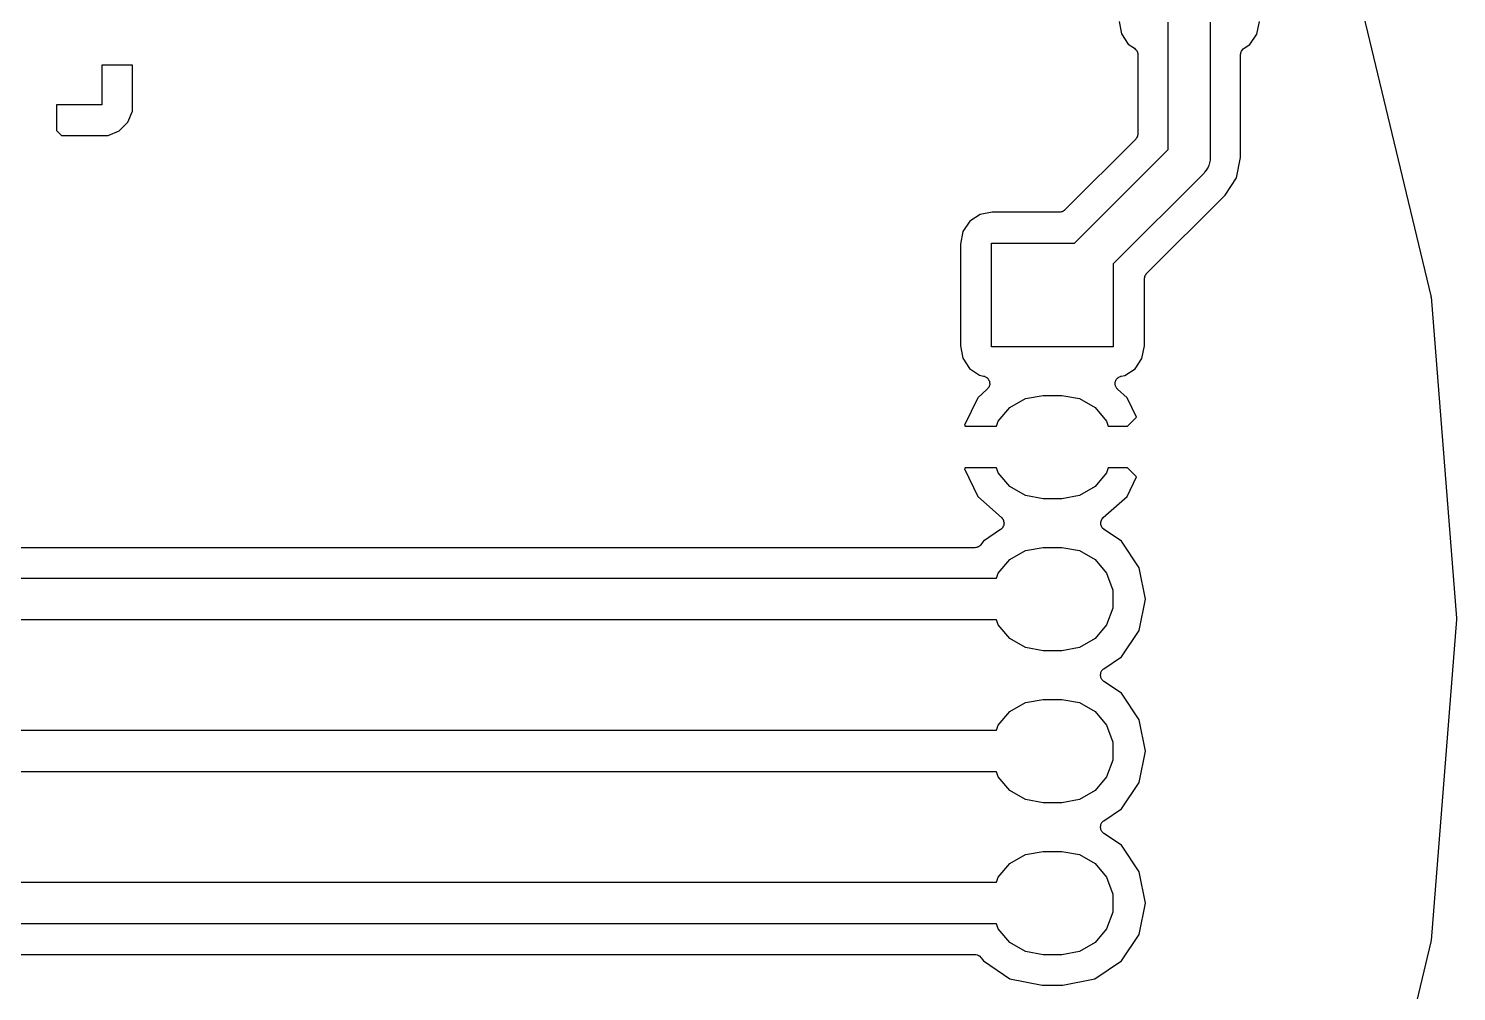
# Model space of a CAD drawing. Extents: x 1.5 to 87.9, y 2 to 70.8.
# Drawn here: x 64.05 to 87.9, y 30.17 to 46.26 of the extents above; entities that cross this region are included whole.
import ezdxf

# ---------------------------------------------------------------- set-up
doc = ezdxf.new("R2010")
doc.units = 0
doc.header["$MEASUREMENT"] = 0
doc.layers.add('BLACK', color=7, linetype='CONTINUOUS')

msp = doc.modelspace()

# ---------------------------------------------------------------- linework, layer by layer
at = {"layer": 'Black'}
for p, q in [((86.219, 47.0311), (87.4759, 41.7956)), ((82.2686, 46.3776), (82.3084, 46.1721)), ((83.089, 44.2394), (83.089, 46.3654)), ((83.789, 46.3654), (83.789, 44.0944)), ((84.5669, 46.1657), (84.6094, 46.378)), ((82.3084, 46.1721), (82.4205, 46.0015)), ((84.4529, 45.9969), (84.5669, 46.1657)), ((82.4205, 46.0015), (82.5251, 45.9309)), ((82.5251, 45.9309), (82.5377, 45.9186)), ((82.5377, 45.9186), (82.5513, 45.9073)), ((82.5513, 45.9073), (82.5535, 45.9034)), ((82.5535, 45.9034), (82.5568, 45.9003)), ((82.5568, 45.9003), (82.5645, 45.8844)), ((82.5645, 45.8844), (82.5733, 45.8691)), ((82.5733, 45.8691), (82.5741, 45.8647)), ((82.5741, 45.8647), (82.5761, 45.8606)), ((82.5761, 45.8606), (82.5779, 45.843)), ((82.5779, 45.843), (82.581, 45.8256)), ((82.581, 45.8256), (82.581, 44.5024)), ((84.297, 45.8259), (84.3002, 45.8441)), ((84.297, 44.1069), (84.297, 45.8259)), ((84.3002, 45.8441), (84.3024, 45.8624)), ((84.3024, 45.8624), (84.304, 45.8657)), ((84.304, 45.8657), (84.3047, 45.8694)), ((84.3047, 45.8694), (84.3139, 45.8854)), ((84.3139, 45.8854), (84.3222, 45.9018)), ((84.3222, 45.9018), (84.3249, 45.9044)), ((84.3249, 45.9044), (84.3267, 45.9076)), ((84.3267, 45.9076), (84.3408, 45.9194)), ((84.3408, 45.9194), (84.3543, 45.9321)), ((84.3543, 45.9321), (84.4529, 45.9969)), ((65.278, 45.6494), (65.278, 44.9834)), ((65.786, 45.6494), (65.278, 45.6494)), ((65.786, 44.8824), (65.786, 45.6494)), ((65.278, 44.9834), (64.516, 44.9834)), ((64.516, 44.9834), (64.516, 44.5598)), ((65.7087, 44.6956), (65.786, 44.8824)), ((65.5658, 44.5527), (65.7087, 44.6956)), ((64.516, 44.5598), (64.6004, 44.4754)), ((64.6004, 44.4754), (65.379, 44.4754)), ((65.379, 44.4754), (65.5658, 44.5527)), ((82.5438, 44.4126), (81.3608, 43.2296)), ((82.547, 44.4172), (82.5438, 44.4126)), ((82.5513, 44.4208), (82.547, 44.4172)), ((82.5596, 44.4351), (82.5513, 44.4208)), ((82.5691, 44.4487), (82.5596, 44.4351)), ((82.5705, 44.4541), (82.5691, 44.4487)), ((82.5733, 44.459), (82.5705, 44.4541)), ((82.5762, 44.4753), (82.5733, 44.459)), ((82.5805, 44.4913), (82.5762, 44.4753)), ((82.581, 44.5024), (82.58, 44.4969)), ((82.58, 44.4969), (82.5805, 44.4913)), ((81.5216, 42.672), (83.089, 44.2394)), ((83.73, 43.909), (83.7071, 43.8694)), ((83.7562, 43.9465), (83.73, 43.909)), ((83.7602, 43.9614), (83.7562, 43.9465)), ((83.7679, 43.9747), (83.7602, 43.9614)), ((83.7758, 44.0197), (83.7679, 43.9747)), ((83.7877, 44.0639), (83.7758, 44.0197)), ((83.789, 44.0944), (83.7863, 44.0792)), ((83.7863, 44.0792), (83.7877, 44.0639)), ((84.2294, 43.767), (84.297, 44.1069)), ((83.6865, 43.8469), (82.169, 42.3294)), ((83.6953, 43.8595), (83.6865, 43.8469)), ((83.7071, 43.8694), (83.6953, 43.8595)), ((84.0369, 43.4789), (84.2294, 43.767)), ((82.7266, 42.1686), (84.0369, 43.4789)), ((80.1492, 43.1924), (79.9437, 43.1526)), ((81.271, 43.1924), (80.1492, 43.1924)), ((81.2765, 43.1934), (81.271, 43.1924)), ((81.2821, 43.1929), (81.2765, 43.1934)), ((81.2981, 43.1972), (81.2821, 43.1929)), ((81.3145, 43.2001), (81.2981, 43.1972)), ((81.3193, 43.2029), (81.3145, 43.2001)), ((81.3247, 43.2043), (81.3193, 43.2029)), ((81.3383, 43.2139), (81.3247, 43.2043)), ((81.3527, 43.2222), (81.3383, 43.2139)), ((81.3563, 43.2264), (81.3527, 43.2222)), ((81.3608, 43.2296), (81.3563, 43.2264)), ((79.7731, 43.0405), (79.6591, 42.8717)), ((79.9437, 43.1526), (79.7731, 43.0405)), ((79.6591, 42.8717), (79.6166, 42.6594)), ((79.6166, 42.6594), (79.6166, 40.957)), ((80.137, 40.9448), (80.137, 42.672)), ((80.137, 42.672), (81.5216, 42.672)), ((82.169, 42.3294), (82.169, 40.9448)), ((82.6894, 42.0788), (82.6904, 42.0843)), ((82.6894, 40.9574), (82.6894, 42.0788)), ((82.6899, 42.0899), (82.6942, 42.1059)), ((82.6904, 42.0843), (82.6899, 42.0899)), ((82.6942, 42.1059), (82.6971, 42.1223)), ((82.6971, 42.1223), (82.6999, 42.1271)), ((82.6999, 42.1271), (82.7013, 42.1325)), ((82.7013, 42.1325), (82.7109, 42.1461)), ((82.7109, 42.1461), (82.7192, 42.1605)), ((82.7192, 42.1605), (82.7234, 42.1641)), ((82.7234, 42.1641), (82.7266, 42.1686)), ((87.4759, 41.7956), (87.4765, 41.7856)), ((87.4765, 41.7856), (87.4791, 41.7759)), ((87.4791, 41.7759), (87.9015, 36.4082)), ((79.6166, 40.957), (79.6564, 40.7515)), ((82.169, 40.9448), (80.137, 40.9448)), ((82.6469, 40.7451), (82.6894, 40.9574)), ((79.6564, 40.7515), (79.7685, 40.5809)), ((79.7685, 40.5809), (79.9373, 40.4669)), ((82.3623, 40.4642), (82.5329, 40.5763)), ((82.5329, 40.5763), (82.6469, 40.7451)), ((79.9373, 40.4669), (80.0046, 40.4534)), ((80.0046, 40.4534), (80.0118, 40.4506)), ((80.0118, 40.4506), (80.0194, 40.4495)), ((80.0194, 40.4495), (80.0322, 40.4427)), ((80.0322, 40.4427), (80.0457, 40.4374)), ((80.0457, 40.4374), (80.0515, 40.4323)), ((80.0515, 40.4323), (80.0582, 40.4287)), ((80.0582, 40.4287), (80.0679, 40.4179)), ((80.0679, 40.4179), (80.0788, 40.4083)), ((80.0788, 40.4083), (80.0825, 40.4015)), ((80.0825, 40.4015), (80.0876, 40.3958)), ((80.0876, 40.3958), (80.093, 40.3823)), ((80.093, 40.3823), (80.1, 40.3696)), ((80.1, 40.3696), (80.1011, 40.362)), ((80.1053, 40.3108), (80.1008, 40.297)), ((80.1011, 40.362), (80.104, 40.3548)), ((80.104, 40.3548), (80.1044, 40.3403)), ((80.1044, 40.3403), (80.1066, 40.3259)), ((80.1066, 40.3259), (80.1051, 40.3184)), ((80.1051, 40.3184), (80.1053, 40.3108)), ((82.2003, 40.3259), (82.2025, 40.3399)), ((82.2019, 40.318), (82.2003, 40.3259)), ((82.2016, 40.3099), (82.2019, 40.318)), ((82.206, 40.2965), (82.2016, 40.3099)), ((82.2025, 40.3399), (82.203, 40.354)), ((82.203, 40.354), (82.206, 40.3615)), ((82.206, 40.3615), (82.2072, 40.3695)), ((82.2072, 40.3695), (82.2141, 40.3818)), ((82.2141, 40.3818), (82.2193, 40.395)), ((82.2193, 40.395), (82.2247, 40.401)), ((82.2247, 40.401), (82.2286, 40.408)), ((82.2286, 40.408), (82.2393, 40.4173)), ((82.2393, 40.4173), (82.2487, 40.4278)), ((82.2487, 40.4278), (82.2558, 40.4317)), ((82.2558, 40.4317), (82.2619, 40.437)), ((82.2619, 40.437), (82.2751, 40.442)), ((82.2751, 40.442), (82.2876, 40.4487)), ((82.2876, 40.4487), (82.2956, 40.4499)), ((82.2956, 40.4499), (82.3031, 40.4527)), ((82.3031, 40.4527), (82.3623, 40.4642)), ((79.9057, 40.0926), (79.6851, 39.6346)), ((80.0643, 40.2342), (79.9057, 40.0926)), ((80.069, 40.2402), (80.0643, 40.2342)), ((80.075, 40.245), (80.069, 40.2402)), ((80.0826, 40.2574), (80.075, 40.245)), ((80.0915, 40.2689), (80.0826, 40.2574)), ((80.0939, 40.2762), (80.0915, 40.2689)), ((80.0979, 40.2827), (80.0939, 40.2762)), ((80.1008, 40.297), (80.0979, 40.2827)), ((80.4416, 39.93), (80.7013, 40.0799)), ((80.7013, 40.0799), (80.9967, 40.132)), ((80.9967, 40.132), (81.3093, 40.132)), ((81.3093, 40.132), (81.6046, 40.0799)), ((81.6046, 40.0799), (81.8644, 39.93)), ((82.2087, 40.2826), (82.206, 40.2965)), ((82.2129, 40.2757), (82.2087, 40.2826)), ((82.2154, 40.268), (82.2129, 40.2757)), ((82.2241, 40.2569), (82.2154, 40.268)), ((82.2314, 40.2448), (82.2241, 40.2569)), ((82.2377, 40.2397), (82.2314, 40.2448)), ((82.2427, 40.2334), (82.2377, 40.2397)), ((82.4003, 40.0926), (82.2427, 40.2334)), ((82.556, 39.7693), (82.4003, 40.0926)), ((80.2488, 39.7002), (80.4416, 39.93)), ((81.8644, 39.93), (82.0572, 39.7002)), ((79.6851, 39.6346), (79.6936, 39.6184)), ((79.6936, 39.6184), (80.219, 39.6184)), ((80.219, 39.6184), (80.2488, 39.7002)), ((82.0572, 39.7002), (82.087, 39.6184)), ((82.087, 39.6184), (82.405, 39.6184)), ((82.405, 39.6184), (82.556, 39.7693)), ((79.6936, 38.9184), (79.6851, 38.9022)), ((79.6851, 38.9022), (79.9057, 38.4442)), ((80.219, 38.9184), (79.6936, 38.9184)), ((80.2488, 38.8366), (80.219, 38.9184)), ((82.087, 38.9184), (82.0572, 38.8366)), ((82.405, 38.9184), (82.087, 38.9184)), ((82.556, 38.7675), (82.405, 38.9184)), ((80.4416, 38.6068), (80.2488, 38.8366)), ((82.0572, 38.8366), (81.8644, 38.6068)), ((82.4003, 38.4442), (82.556, 38.7675)), ((79.9057, 38.4442), (80.3027, 38.0896)), ((80.7013, 38.4569), (80.4416, 38.6068)), ((80.9967, 38.4048), (80.7013, 38.4569)), ((81.3093, 38.4048), (80.9967, 38.4048)), ((81.6046, 38.4569), (81.3093, 38.4048)), ((81.8644, 38.6068), (81.6046, 38.4569)), ((82.0033, 38.0896), (82.4003, 38.4442)), ((80.3027, 38.0896), (80.3058, 38.0856)), ((80.3058, 38.0856), (80.3098, 38.0827)), ((80.3098, 38.0827), (80.3193, 38.0684)), ((80.3193, 38.0684), (80.33, 38.0549)), ((80.3227, 37.9242), (80.3205, 37.9198)), ((80.326, 37.928), (80.3227, 37.9242)), ((80.3324, 37.9439), (80.326, 37.928)), ((80.33, 38.0549), (80.3315, 38.0502)), ((80.3315, 38.0502), (80.3343, 38.046)), ((80.34, 37.9593), (80.3324, 37.9439)), ((80.3343, 38.046), (80.3384, 38.0293)), ((80.3384, 38.0293), (80.3438, 38.013)), ((80.3405, 37.9643), (80.34, 37.9593)), ((80.3424, 37.9689), (80.3405, 37.9643)), ((80.3429, 37.9861), (80.3424, 37.9689)), ((80.3448, 38.0032), (80.3429, 37.9861)), ((80.3438, 38.013), (80.3436, 38.008)), ((80.3436, 38.008), (80.3448, 38.0032)), ((81.9612, 38.0032), (81.9624, 38.008)), ((81.9631, 37.9861), (81.9612, 38.0032)), ((81.9622, 38.013), (81.9676, 38.0293)), ((81.9624, 38.008), (81.9622, 38.013)), ((81.9636, 37.9689), (81.9631, 37.9861)), ((81.9655, 37.9643), (81.9636, 37.9689)), ((81.966, 37.9593), (81.9655, 37.9643)), ((81.9736, 37.9439), (81.966, 37.9593)), ((81.9676, 38.0293), (81.9717, 38.046)), ((81.9717, 38.046), (81.9745, 38.0502)), ((81.98, 37.928), (81.9736, 37.9439)), ((81.9745, 38.0502), (81.976, 38.0549)), ((81.976, 38.0549), (81.9866, 38.0684)), ((81.9833, 37.9243), (81.98, 37.928)), ((81.9855, 37.9198), (81.9833, 37.9243)), ((81.9866, 38.0684), (81.9962, 38.0827)), ((81.9962, 38.0827), (82.0002, 38.0856)), ((82.0002, 38.0856), (82.0033, 38.0896)), ((80.0001, 37.6965), (79.9643, 37.6428)), ((80.2886, 37.8893), (80.0001, 37.6965)), ((80.2922, 37.8927), (80.2886, 37.8893)), ((80.2966, 37.8951), (80.2922, 37.8927)), ((80.3081, 37.9079), (80.2966, 37.8951)), ((80.3205, 37.9198), (80.3081, 37.9079)), ((81.9979, 37.9079), (81.9855, 37.9198)), ((82.0094, 37.8951), (81.9979, 37.9079)), ((82.0138, 37.8927), (82.0094, 37.8951)), ((82.0174, 37.8893), (82.0138, 37.8927)), ((82.3059, 37.6965), (82.0174, 37.8893)), ((82.6026, 37.2523), (82.3059, 37.6965)), ((79.8587, 37.5864), (52.986, 37.5864)), ((79.8764, 37.5895), (79.8587, 37.5864)), ((79.8942, 37.5915), (79.8764, 37.5895)), ((79.898, 37.5933), (79.8942, 37.5915)), ((79.9021, 37.5941), (79.898, 37.5933)), ((79.9177, 37.603), (79.9021, 37.5941)), ((79.9338, 37.611), (79.9177, 37.603)), ((79.9367, 37.614), (79.9338, 37.611)), ((79.9403, 37.6161), (79.9367, 37.614)), ((79.9519, 37.6299), (79.9403, 37.6161)), ((79.9643, 37.6428), (79.9519, 37.6299)), ((80.4416, 37.39), (80.7013, 37.5399)), ((80.7013, 37.5399), (80.9967, 37.592)), ((80.9967, 37.592), (81.3093, 37.592)), ((81.3093, 37.592), (81.6046, 37.5399)), ((81.6046, 37.5399), (81.8644, 37.39)), ((80.2488, 37.1602), (80.4416, 37.39)), ((81.8644, 37.39), (82.0572, 37.1602)), ((82.7069, 36.7284), (82.6026, 37.2523)), ((52.723, 37.0784), (80.219, 37.0784)), ((80.219, 37.0784), (80.2488, 37.1602)), ((82.0572, 37.1602), (82.1598, 36.8784)), ((82.1598, 36.8784), (82.1598, 36.5784)), ((82.1598, 36.5784), (82.0572, 36.2966)), ((82.6026, 36.2045), (82.7069, 36.7284)), ((80.219, 36.3784), (52.578, 36.3784)), ((80.2488, 36.2966), (80.219, 36.3784)), ((80.4416, 36.0668), (80.2488, 36.2966)), ((82.0572, 36.2966), (81.8644, 36.0668)), ((87.9015, 36.3882), (87.4791, 31.0205)), ((87.9015, 36.4082), (87.9005, 36.3982)), ((87.9005, 36.3982), (87.9015, 36.3882)), ((80.7013, 35.9169), (80.4416, 36.0668)), ((81.8644, 36.0668), (81.6046, 35.9169)), ((82.3059, 35.7603), (82.6026, 36.2045)), ((80.9967, 35.8648), (80.7013, 35.9169)), ((81.3093, 35.8648), (80.9967, 35.8648)), ((81.6046, 35.9169), (81.3093, 35.8648)), ((81.9802, 35.5335), (81.9862, 35.5393)), ((81.9862, 35.5393), (81.9909, 35.5462)), ((81.9909, 35.5462), (82.0021, 35.5544)), ((82.0021, 35.5544), (82.0121, 35.564)), ((82.0121, 35.564), (82.3059, 35.7603)), ((81.9559, 35.4667), (81.9592, 35.4802)), ((81.9568, 35.4584), (81.9559, 35.4667)), ((81.9559, 35.4501), (81.9568, 35.4584)), ((81.9592, 35.4366), (81.9559, 35.4501)), ((81.9592, 35.4802), (81.9607, 35.4939)), ((81.9607, 35.4229), (81.9592, 35.4366)), ((81.9607, 35.4939), (81.9644, 35.5014)), ((81.9644, 35.4154), (81.9607, 35.4229)), ((81.9644, 35.5014), (81.9664, 35.5095)), ((81.9664, 35.4073), (81.9644, 35.4154)), ((81.9664, 35.5095), (81.9741, 35.5211)), ((81.9741, 35.3957), (81.9664, 35.4073)), ((81.9741, 35.5211), (81.9802, 35.5335)), ((81.9802, 35.3833), (81.9741, 35.3957)), ((81.9862, 35.3775), (81.9802, 35.3833)), ((81.9909, 35.3706), (81.9862, 35.3775)), ((82.0021, 35.3624), (81.9909, 35.3706)), ((82.0121, 35.3528), (82.0021, 35.3624)), ((82.3059, 35.1565), (82.0121, 35.3528)), ((82.6026, 34.7123), (82.3059, 35.1565)), ((80.2488, 34.6202), (80.4416, 34.85)), ((80.4416, 34.85), (80.7013, 34.9999)), ((80.7013, 34.9999), (80.9967, 35.052)), ((80.9967, 35.052), (81.3093, 35.052)), ((81.3093, 35.052), (81.6046, 34.9999)), ((81.6046, 34.9999), (81.8644, 34.85)), ((81.8644, 34.85), (82.0572, 34.6202)), ((80.219, 34.5384), (80.2488, 34.6202)), ((82.0572, 34.6202), (82.1598, 34.3384)), ((82.7069, 34.1884), (82.6026, 34.7123)), ((52.469, 34.5384), (80.219, 34.5384)), ((82.1598, 34.3384), (82.1598, 34.0384)), ((82.6026, 33.6645), (82.7069, 34.1884)), ((82.1598, 34.0384), (82.0572, 33.7566)), ((80.219, 33.8384), (52.324, 33.8384)), ((80.2488, 33.7566), (80.219, 33.8384)), ((80.4416, 33.5268), (80.2488, 33.7566)), ((82.0572, 33.7566), (81.8644, 33.5268)), ((82.3059, 33.2203), (82.6026, 33.6645)), ((80.7013, 33.3769), (80.4416, 33.5268)), ((81.8644, 33.5268), (81.6046, 33.3769)), ((80.9967, 33.3248), (80.7013, 33.3769)), ((81.3093, 33.3248), (80.9967, 33.3248)), ((81.6046, 33.3769), (81.3093, 33.3248)), ((82.0121, 33.024), (82.3059, 33.2203)), ((81.9559, 32.9267), (81.9592, 32.9402)), ((81.9568, 32.9184), (81.9559, 32.9267)), ((81.9559, 32.9101), (81.9568, 32.9184)), ((81.9592, 32.9402), (81.9607, 32.9539)), ((81.9607, 32.9539), (81.9644, 32.9614)), ((81.9644, 32.9614), (81.9664, 32.9695)), ((81.9664, 32.9695), (81.9741, 32.9811)), ((81.9741, 32.9811), (81.9802, 32.9935)), ((81.9802, 32.9935), (81.9862, 32.9993)), ((81.9862, 32.9993), (81.9909, 33.0062)), ((81.9909, 33.0062), (82.0021, 33.0144)), ((82.0021, 33.0144), (82.0121, 33.024)), ((81.9592, 32.8966), (81.9559, 32.9101)), ((81.9607, 32.8829), (81.9592, 32.8966)), ((81.9644, 32.8754), (81.9607, 32.8829)), ((81.9664, 32.8673), (81.9644, 32.8754)), ((81.9741, 32.8557), (81.9664, 32.8673)), ((81.9802, 32.8433), (81.9741, 32.8557)), ((81.9862, 32.8375), (81.9802, 32.8433)), ((81.9909, 32.8306), (81.9862, 32.8375)), ((82.0021, 32.8224), (81.9909, 32.8306)), ((82.0121, 32.8128), (82.0021, 32.8224)), ((82.3059, 32.6165), (82.0121, 32.8128)), ((80.4416, 32.31), (80.7013, 32.4599)), ((80.7013, 32.4599), (80.9967, 32.512)), ((80.9967, 32.512), (81.3093, 32.512)), ((81.3093, 32.512), (81.6046, 32.4599)), ((81.6046, 32.4599), (81.8644, 32.31)), ((82.6026, 32.1723), (82.3059, 32.6165)), ((80.2488, 32.0802), (80.4416, 32.31)), ((81.8644, 32.31), (82.0572, 32.0802)), ((52.342, 31.9984), (80.219, 31.9984)), ((80.219, 31.9984), (80.2488, 32.0802)), ((82.0572, 32.0802), (82.1598, 31.7984)), ((82.7069, 31.6484), (82.6026, 32.1723)), ((82.1598, 31.7984), (82.1598, 31.4984)), ((82.1598, 31.4984), (82.0572, 31.2166)), ((82.6026, 31.1245), (82.7069, 31.6484)), ((80.219, 31.2984), (52.197, 31.2984)), ((80.2488, 31.2166), (80.219, 31.2984)), ((80.4416, 30.9868), (80.2488, 31.2166)), ((82.0572, 31.2166), (81.8644, 30.9868)), ((82.3059, 30.6803), (82.6026, 31.1245)), ((87.4765, 31.0108), (87.4759, 31.0008)), ((87.4791, 31.0205), (87.4765, 31.0108)), ((52.2095, 30.7904), (79.8587, 30.7904)), ((79.8587, 30.7904), (79.8764, 30.7873)), ((79.8764, 30.7873), (79.8942, 30.7853)), ((79.8942, 30.7853), (79.898, 30.7835)), ((79.898, 30.7835), (79.9021, 30.7827)), ((79.9021, 30.7827), (79.9177, 30.7738)), ((79.9177, 30.7738), (79.9338, 30.7658)), ((80.7013, 30.8369), (80.4416, 30.9868)), ((80.9967, 30.7848), (80.7013, 30.8369)), ((81.3093, 30.7848), (80.9967, 30.7848)), ((81.6046, 30.8369), (81.3093, 30.7848)), ((81.8644, 30.9868), (81.6046, 30.8369)), ((87.4759, 31.0008), (86.6033, 27.3659)), ((79.9338, 30.7658), (79.9367, 30.7628)), ((79.9367, 30.7628), (79.9403, 30.7607)), ((79.9403, 30.7607), (79.9519, 30.7469)), ((79.9519, 30.7469), (79.9643, 30.734)), ((79.9643, 30.734), (80.0001, 30.6803)), ((80.0001, 30.6803), (80.4443, 30.3835)), ((81.8617, 30.3835), (82.3059, 30.6803)), ((80.4443, 30.3835), (80.9808, 30.2768)), ((81.3252, 30.2768), (81.8617, 30.3835)), ((80.9808, 30.2768), (81.3252, 30.2768))]:
    msp.add_line(p, q, dxfattribs=at)

doc.saveas('drawing.dxf')
